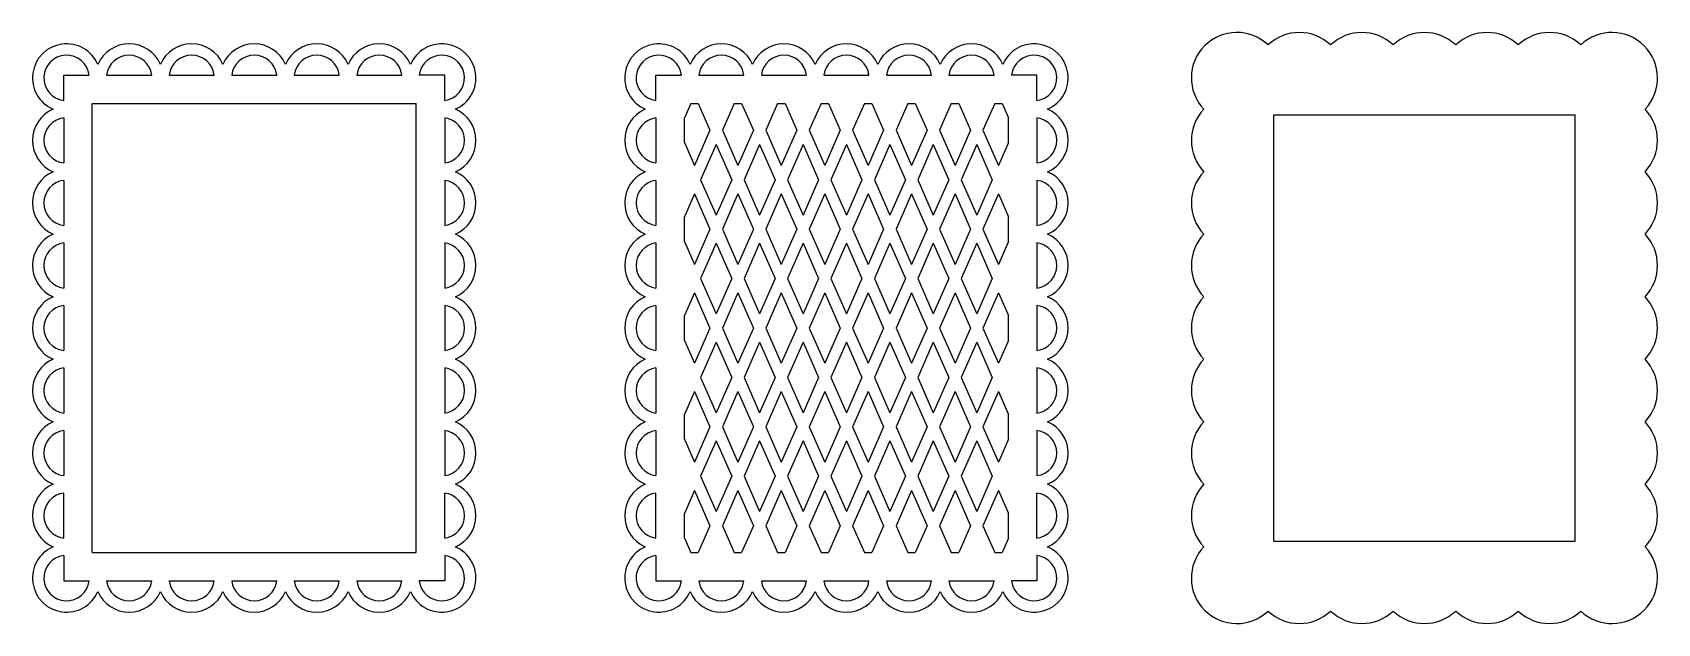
# Model space of a CAD drawing. Extents: x -1014 to -437, y -71 to 231.
# Drawn here: x -723.1 to -437, y -70.7 to 33.4 of the extents above; entities that cross this region are included whole.
import ezdxf

# ---------------------------------------------------------------- set-up
doc = ezdxf.new("R2010")
doc.units = 0
doc.layers.get('0').update_dxf_attribs({"linetype": 'CONTINUOUS'})

msp = doc.modelspace()

# ---------------------------------------------------------------- linework, layer by layer
for p, q in [((-717.597935, 21.399052), (-717.597935, 25.867679)), ((-717.597935, 25.867679), (-713.129308, 25.867679)), ((-710.054898, 25.867679), (-702.117644, 25.867679)), ((-699.043233, 25.867679), (-691.105979, 25.867679)), ((-688.031569, 25.867679), (-680.094315, 25.867679)), ((-677.019905, 25.867679), (-669.082651, 25.867679)), ((-666.00824, 25.867679), (-658.070986, 25.867679)), ((-650.527949, 25.867679), (-654.996576, 25.867679)), ((-650.527949, 21.399052), (-650.527949, 25.867679)), ((-613.333703, 21.399052), (-613.333703, 25.867679)), ((-613.333703, 25.867679), (-608.865076, 25.867679)), ((-605.790666, 25.867679), (-597.853412, 25.867679)), ((-594.779001, 25.867679), (-586.841747, 25.867679)), ((-583.767337, 25.867679), (-575.830083, 25.867679)), ((-572.755673, 25.867679), (-564.818419, 25.867679)), ((-561.744008, 25.867679), (-553.806754, 25.867679)), ((-546.263717, 25.867679), (-550.732344, 25.867679)), ((-546.263717, 21.399052), (-546.263717, 25.867679)), ((-712.597935, -58.225636), (-712.597935, 20.867679)), ((-712.597935, 20.867679), (-655.527949, 20.867679)), ((-655.527949, -58.225636), (-655.527949, 20.867679)), ((-607.210597, 20.867679), (-608.333703, 18.310349)), ((-607.210597, 20.867679), (-605.903967, 20.867679)), ((-605.903967, 20.867679), (-603.826815, 16.137974)), ((-599.56529, 20.867679), (-601.642442, 16.137974)), ((-599.56529, 20.867679), (-598.258661, 20.867679)), ((-598.258661, 20.867679), (-596.181509, 16.137974)), ((-591.919984, 20.867679), (-593.997136, 16.137974)), ((-591.919984, 20.867679), (-590.613355, 20.867679)), ((-590.613355, 20.867679), (-588.536203, 16.137974)), ((-584.274678, 20.867679), (-586.35183, 16.137974)), ((-584.274678, 20.867679), (-582.968048, 20.867679)), ((-582.968048, 20.867679), (-580.890897, 16.137974)), ((-576.629372, 20.867679), (-578.706523, 16.137974)), ((-576.629372, 20.867679), (-575.322742, 20.867679)), ((-575.322742, 20.867679), (-573.24559, 16.137974)), ((-568.984065, 20.867679), (-571.061217, 16.137974)), ((-568.984065, 20.867679), (-567.677436, 20.867679)), ((-567.677436, 20.867679), (-565.600284, 16.137974)), ((-561.338759, 20.867679), (-563.415911, 16.137974)), ((-561.338759, 20.867679), (-560.032129, 20.867679)), ((-560.032129, 20.867679), (-557.954978, 16.137974)), ((-553.693453, 20.867679), (-555.770605, 16.137974)), ((-553.693453, 20.867679), (-552.386823, 20.867679)), ((-552.386823, 20.867679), (-551.263717, 18.310349)), ((-717.597935, 18.324641), (-717.597935, 10.387388)), ((-650.527949, 18.324641), (-650.527949, 10.387388)), ((-613.333703, 18.324641), (-613.333703, 10.387388)), ((-608.333703, 13.965598), (-608.333703, 18.310349)), ((-551.263717, 13.965598), (-551.263717, 18.310349)), ((-546.263717, 18.324641), (-546.263717, 10.387388)), ((-504.576062, 18.867679), (-451.506075, 18.867679)), ((-504.576062, -56.225636), (-504.576062, 18.867679)), ((-451.506075, -56.225636), (-451.506075, 18.867679)), ((-603.826815, 16.137974), (-606.557282, 9.920661)), ((-601.642442, 16.137974), (-598.911976, 9.920661)), ((-596.181509, 16.137974), (-598.911976, 9.920661)), ((-593.997136, 16.137974), (-591.266669, 9.920661)), ((-588.536203, 16.137974), (-591.266669, 9.920661)), ((-586.35183, 16.137974), (-583.621363, 9.920661)), ((-580.890897, 16.137974), (-583.621363, 9.920661)), ((-578.706523, 16.137974), (-575.976057, 9.920661)), ((-573.24559, 16.137974), (-575.976057, 9.920661)), ((-571.061217, 16.137974), (-568.330751, 9.920661)), ((-565.600284, 16.137974), (-568.330751, 9.920661)), ((-563.415911, 16.137974), (-560.685444, 9.920661)), ((-557.954978, 16.137974), (-560.685444, 9.920661)), ((-555.770605, 16.137974), (-553.040138, 9.920661)), ((-608.333703, 13.965598), (-606.557282, 9.920661)), ((-602.734629, 13.651048), (-605.465095, 7.433736)), ((-602.734629, 13.651048), (-600.004162, 7.433736)), ((-595.089323, 13.651048), (-597.819789, 7.433736)), ((-595.089323, 13.651048), (-592.358856, 7.433736)), ((-587.444016, 13.651048), (-590.174483, 7.433736)), ((-587.444016, 13.651048), (-584.71355, 7.433736)), ((-579.79871, 13.651048), (-582.529177, 7.433736)), ((-579.79871, 13.651048), (-577.068243, 7.433736)), ((-572.153404, 13.651048), (-574.88387, 7.433736)), ((-572.153404, 13.651048), (-569.422937, 7.433736)), ((-564.508097, 13.651048), (-567.238564, 7.433736)), ((-564.508097, 13.651048), (-561.777631, 7.433736)), ((-556.862791, 13.651048), (-559.593258, 7.433736)), ((-556.862791, 13.651048), (-554.132325, 7.433736)), ((-551.263717, 13.965598), (-553.040138, 9.920661)), ((-717.597935, 7.312977), (-717.597935, -0.624277)), ((-650.527949, 7.312977), (-650.527949, -0.624277)), ((-613.333703, 7.312977), (-613.333703, -0.624277)), ((-605.465095, 7.433736), (-602.734629, 1.216423)), ((-600.004162, 7.433736), (-602.734629, 1.216423)), ((-597.819789, 7.433736), (-595.089323, 1.216423)), ((-592.358856, 7.433736), (-595.089323, 1.216423)), ((-590.174483, 7.433736), (-587.444016, 1.216423)), ((-584.71355, 7.433736), (-587.444016, 1.216423)), ((-582.529177, 7.433736), (-579.79871, 1.216423)), ((-577.068243, 7.433736), (-579.79871, 1.216423)), ((-574.88387, 7.433736), (-572.153404, 1.216423)), ((-569.422937, 7.433736), (-572.153404, 1.216423)), ((-567.238564, 7.433736), (-564.508097, 1.216423)), ((-561.777631, 7.433736), (-564.508097, 1.216423)), ((-559.593258, 7.433736), (-556.862791, 1.216423)), ((-554.132325, 7.433736), (-556.862791, 1.216423)), ((-546.263717, 7.312977), (-546.263717, -0.624277)), ((-606.557282, 4.94681), (-608.333703, 0.901873)), ((-606.557282, 4.94681), (-603.826815, -1.270503)), ((-598.911976, 4.94681), (-601.642442, -1.270503)), ((-598.911976, 4.94681), (-596.181509, -1.270503)), ((-591.266669, 4.94681), (-593.997136, -1.270503)), ((-591.266669, 4.94681), (-588.536203, -1.270503)), ((-583.621363, 4.94681), (-586.35183, -1.270503)), ((-583.621363, 4.94681), (-580.890897, -1.270503)), ((-575.976057, 4.94681), (-578.706523, -1.270503)), ((-575.976057, 4.94681), (-573.24559, -1.270503)), ((-568.330751, 4.94681), (-571.061217, -1.270503)), ((-568.330751, 4.94681), (-565.600284, -1.270503)), ((-560.685444, 4.94681), (-563.415911, -1.270503)), ((-560.685444, 4.94681), (-557.954978, -1.270503)), ((-553.040138, 4.94681), (-555.770605, -1.270503)), ((-553.040138, 4.94681), (-551.263717, 0.901873)), ((-608.333703, -3.442878), (-608.333703, 0.901873)), ((-551.263717, -3.442878), (-551.263717, 0.901873)), ((-603.826815, -1.270503), (-606.557282, -7.487815)), ((-601.642442, -1.270503), (-598.911976, -7.487815)), ((-596.181509, -1.270503), (-598.911976, -7.487815)), ((-593.997136, -1.270503), (-591.266669, -7.487815)), ((-588.536203, -1.270503), (-591.266669, -7.487815)), ((-586.35183, -1.270503), (-583.621363, -7.487815)), ((-580.890897, -1.270503), (-583.621363, -7.487815)), ((-578.706523, -1.270503), (-575.976057, -7.487815)), ((-573.24559, -1.270503), (-575.976057, -7.487815)), ((-571.061217, -1.270503), (-568.330751, -7.487815)), ((-565.600284, -1.270503), (-568.330751, -7.487815)), ((-563.415911, -1.270503), (-560.685444, -7.487815)), ((-557.954978, -1.270503), (-560.685444, -7.487815)), ((-555.770605, -1.270503), (-553.040138, -7.487815)), ((-717.597935, -3.698687), (-717.597935, -11.635941)), ((-650.527949, -3.698687), (-650.527949, -11.635941)), ((-613.333703, -3.698687), (-613.333703, -11.635941)), ((-608.333703, -3.442878), (-606.557282, -7.487815)), ((-602.734629, -3.757428), (-605.465095, -9.974741)), ((-602.734629, -3.757428), (-600.004162, -9.974741)), ((-595.089323, -3.757428), (-597.819789, -9.974741)), ((-595.089323, -3.757428), (-592.358856, -9.974741)), ((-587.444016, -3.757428), (-590.174483, -9.974741)), ((-587.444016, -3.757428), (-584.71355, -9.974741)), ((-579.79871, -3.757428), (-582.529177, -9.974741)), ((-579.79871, -3.757428), (-577.068243, -9.974741)), ((-572.153404, -3.757428), (-574.88387, -9.974741)), ((-572.153404, -3.757428), (-569.422937, -9.974741)), ((-564.508097, -3.757428), (-567.238564, -9.974741)), ((-564.508097, -3.757428), (-561.777631, -9.974741)), ((-556.862791, -3.757428), (-559.593258, -9.974741)), ((-556.862791, -3.757428), (-554.132325, -9.974741)), ((-551.263717, -3.442878), (-553.040138, -7.487815)), ((-546.263717, -3.698687), (-546.263717, -11.635941)), ((-605.465095, -9.974741), (-602.734629, -16.192053)), ((-600.004162, -9.974741), (-602.734629, -16.192053)), ((-597.819789, -9.974741), (-595.089323, -16.192053)), ((-592.358856, -9.974741), (-595.089323, -16.192053)), ((-590.174483, -9.974741), (-587.444016, -16.192053)), ((-584.71355, -9.974741), (-587.444016, -16.192053)), ((-582.529177, -9.974741), (-579.79871, -16.192053)), ((-577.068243, -9.974741), (-579.79871, -16.192053)), ((-574.88387, -9.974741), (-572.153404, -16.192053)), ((-569.422937, -9.974741), (-572.153404, -16.192053)), ((-567.238564, -9.974741), (-564.508097, -16.192053)), ((-561.777631, -9.974741), (-564.508097, -16.192053)), ((-559.593258, -9.974741), (-556.862791, -16.192053)), ((-554.132325, -9.974741), (-556.862791, -16.192053)), ((-606.557282, -12.461666), (-608.333703, -16.506603)), ((-606.557282, -12.461666), (-603.826815, -18.678979)), ((-598.911976, -12.461666), (-601.642442, -18.678979)), ((-598.911976, -12.461666), (-596.181509, -18.678979)), ((-591.266669, -12.461666), (-593.997136, -18.678979)), ((-591.266669, -12.461666), (-588.536203, -18.678979)), ((-583.621363, -12.461666), (-586.35183, -18.678979)), ((-583.621363, -12.461666), (-580.890897, -18.678979)), ((-575.976057, -12.461666), (-578.706523, -18.678979)), ((-575.976057, -12.461666), (-573.24559, -18.678979)), ((-568.330751, -12.461666), (-571.061217, -18.678979)), ((-568.330751, -12.461666), (-565.600284, -18.678979)), ((-560.685444, -12.461666), (-563.415911, -18.678979)), ((-560.685444, -12.461666), (-557.954978, -18.678979)), ((-553.040138, -12.461666), (-555.770605, -18.678979)), ((-553.040138, -12.461666), (-551.263717, -16.506603)), ((-717.597935, -14.710352), (-717.597935, -22.647606)), ((-650.527949, -14.710352), (-650.527949, -22.647606)), ((-613.333703, -14.710352), (-613.333703, -22.647606)), ((-608.333703, -20.851354), (-608.333703, -16.506603)), ((-551.263717, -20.851354), (-551.263717, -16.506603)), ((-546.263717, -14.710352), (-546.263717, -22.647606)), ((-603.826815, -18.678979), (-606.557282, -24.896292)), ((-601.642442, -18.678979), (-598.911976, -24.896292)), ((-596.181509, -18.678979), (-598.911976, -24.896292)), ((-593.997136, -18.678979), (-591.266669, -24.896292)), ((-588.536203, -18.678979), (-591.266669, -24.896292)), ((-586.35183, -18.678979), (-583.621363, -24.896292)), ((-580.890897, -18.678979), (-583.621363, -24.896292)), ((-578.706523, -18.678979), (-575.976057, -24.896292)), ((-573.24559, -18.678979), (-575.976057, -24.896292)), ((-571.061217, -18.678979), (-568.330751, -24.896292)), ((-565.600284, -18.678979), (-568.330751, -24.896292)), ((-563.415911, -18.678979), (-560.685444, -24.896292)), ((-557.954978, -18.678979), (-560.685444, -24.896292)), ((-555.770605, -18.678979), (-553.040138, -24.896292)), ((-608.333703, -20.851354), (-606.557282, -24.896292)), ((-602.734629, -21.165904), (-605.465095, -27.383217)), ((-602.734629, -21.165904), (-600.004162, -27.383217)), ((-595.089323, -21.165904), (-597.819789, -27.383217)), ((-595.089323, -21.165904), (-592.358856, -27.383217)), ((-587.444016, -21.165904), (-590.174483, -27.383217)), ((-587.444016, -21.165904), (-584.71355, -27.383217)), ((-579.79871, -21.165904), (-582.529177, -27.383217)), ((-579.79871, -21.165904), (-577.068243, -27.383217)), ((-572.153404, -21.165904), (-574.88387, -27.383217)), ((-572.153404, -21.165904), (-569.422937, -27.383217)), ((-564.508097, -21.165904), (-567.238564, -27.383217)), ((-564.508097, -21.165904), (-561.777631, -27.383217)), ((-556.862791, -21.165904), (-559.593258, -27.383217)), ((-556.862791, -21.165904), (-554.132325, -27.383217)), ((-551.263717, -20.851354), (-553.040138, -24.896292)), ((-717.597935, -25.722016), (-717.597935, -33.65927)), ((-650.527949, -25.722016), (-650.527949, -33.65927)), ((-613.333703, -25.722016), (-613.333703, -33.65927)), ((-546.263717, -25.722016), (-546.263717, -33.65927)), ((-605.465095, -27.383217), (-602.734629, -33.60053)), ((-600.004162, -27.383217), (-602.734629, -33.60053)), ((-597.819789, -27.383217), (-595.089323, -33.60053)), ((-592.358856, -27.383217), (-595.089323, -33.60053)), ((-590.174483, -27.383217), (-587.444016, -33.60053)), ((-584.71355, -27.383217), (-587.444016, -33.60053)), ((-582.529177, -27.383217), (-579.79871, -33.60053)), ((-577.068243, -27.383217), (-579.79871, -33.60053)), ((-574.88387, -27.383217), (-572.153404, -33.60053)), ((-569.422937, -27.383217), (-572.153404, -33.60053)), ((-567.238564, -27.383217), (-564.508097, -33.60053)), ((-561.777631, -27.383217), (-564.508097, -33.60053)), ((-559.593258, -27.383217), (-556.862791, -33.60053)), ((-554.132325, -27.383217), (-556.862791, -33.60053)), ((-606.557282, -29.870142), (-608.333703, -33.915079)), ((-606.557282, -29.870142), (-603.826815, -36.087455)), ((-598.911976, -29.870142), (-601.642442, -36.087455)), ((-598.911976, -29.870142), (-596.181509, -36.087455)), ((-591.266669, -29.870142), (-593.997136, -36.087455)), ((-591.266669, -29.870142), (-588.536203, -36.087455)), ((-583.621363, -29.870142), (-586.35183, -36.087455)), ((-583.621363, -29.870142), (-580.890897, -36.087455)), ((-575.976057, -29.870142), (-578.706523, -36.087455)), ((-575.976057, -29.870142), (-573.24559, -36.087455)), ((-568.330751, -29.870142), (-571.061217, -36.087455)), ((-568.330751, -29.870142), (-565.600284, -36.087455)), ((-560.685444, -29.870142), (-563.415911, -36.087455)), ((-560.685444, -29.870142), (-557.954978, -36.087455)), ((-553.040138, -29.870142), (-555.770605, -36.087455)), ((-553.040138, -29.870142), (-551.263717, -33.915079)), ((-608.333703, -38.25983), (-608.333703, -33.915079)), ((-551.263717, -38.25983), (-551.263717, -33.915079)), ((-717.597935, -36.73368), (-717.597935, -44.670934)), ((-650.527949, -36.73368), (-650.527949, -44.670934)), ((-613.333703, -36.73368), (-613.333703, -44.670934)), ((-603.826815, -36.087455), (-606.557282, -42.304768)), ((-601.642442, -36.087455), (-598.911976, -42.304768)), ((-596.181509, -36.087455), (-598.911976, -42.304768)), ((-593.997136, -36.087455), (-591.266669, -42.304768)), ((-588.536203, -36.087455), (-591.266669, -42.304768)), ((-586.35183, -36.087455), (-583.621363, -42.304768)), ((-580.890897, -36.087455), (-583.621363, -42.304768)), ((-578.706523, -36.087455), (-575.976057, -42.304768)), ((-573.24559, -36.087455), (-575.976057, -42.304768)), ((-571.061217, -36.087455), (-568.330751, -42.304768)), ((-565.600284, -36.087455), (-568.330751, -42.304768)), ((-563.415911, -36.087455), (-560.685444, -42.304768)), ((-557.954978, -36.087455), (-560.685444, -42.304768)), ((-555.770605, -36.087455), (-553.040138, -42.304768)), ((-546.263717, -36.73368), (-546.263717, -44.670934)), ((-608.333703, -38.25983), (-606.557282, -42.304768)), ((-602.734629, -38.57438), (-605.465095, -44.791693)), ((-602.734629, -38.57438), (-600.004162, -44.791693)), ((-595.089323, -38.57438), (-597.819789, -44.791693)), ((-595.089323, -38.57438), (-592.358856, -44.791693)), ((-587.444016, -38.57438), (-590.174483, -44.791693)), ((-587.444016, -38.57438), (-584.71355, -44.791693)), ((-579.79871, -38.57438), (-582.529177, -44.791693)), ((-579.79871, -38.57438), (-577.068243, -44.791693)), ((-572.153404, -38.57438), (-574.88387, -44.791693)), ((-572.153404, -38.57438), (-569.422937, -44.791693)), ((-564.508097, -38.57438), (-567.238564, -44.791693)), ((-564.508097, -38.57438), (-561.777631, -44.791693)), ((-556.862791, -38.57438), (-559.593258, -44.791693)), ((-556.862791, -38.57438), (-554.132325, -44.791693)), ((-551.263717, -38.25983), (-553.040138, -42.304768)), ((-605.465095, -44.791693), (-602.734629, -51.009006)), ((-600.004162, -44.791693), (-602.734629, -51.009006)), ((-597.819789, -44.791693), (-595.089323, -51.009006)), ((-592.358856, -44.791693), (-595.089323, -51.009006)), ((-590.174483, -44.791693), (-587.444016, -51.009006)), ((-584.71355, -44.791693), (-587.444016, -51.009006)), ((-582.529177, -44.791693), (-579.79871, -51.009006)), ((-577.068243, -44.791693), (-579.79871, -51.009006)), ((-574.88387, -44.791693), (-572.153404, -51.009006)), ((-569.422937, -44.791693), (-572.153404, -51.009006)), ((-567.238564, -44.791693), (-564.508097, -51.009006)), ((-561.777631, -44.791693), (-564.508097, -51.009006)), ((-559.593258, -44.791693), (-556.862791, -51.009006)), ((-554.132325, -44.791693), (-556.862791, -51.009006)), ((-717.597935, -55.682599), (-717.597935, -47.745345)), ((-650.527949, -55.682599), (-650.527949, -47.745345)), ((-613.333703, -55.682599), (-613.333703, -47.745345)), ((-606.557282, -47.278618), (-608.333703, -51.323555)), ((-606.557282, -47.278618), (-603.826815, -53.495931)), ((-598.911976, -47.278618), (-601.642442, -53.495931)), ((-598.911976, -47.278618), (-596.181509, -53.495931)), ((-591.266669, -47.278618), (-593.997136, -53.495931)), ((-591.266669, -47.278618), (-588.536203, -53.495931)), ((-583.621363, -47.278618), (-586.35183, -53.495931)), ((-583.621363, -47.278618), (-580.890897, -53.495931)), ((-575.976057, -47.278618), (-578.706523, -53.495931)), ((-575.976057, -47.278618), (-573.24559, -53.495931)), ((-568.330751, -47.278618), (-571.061217, -53.495931)), ((-568.330751, -47.278618), (-565.600284, -53.495931)), ((-560.685444, -47.278618), (-563.415911, -53.495931)), ((-560.685444, -47.278618), (-557.954978, -53.495931)), ((-553.040138, -47.278618), (-555.770605, -53.495931)), ((-553.040138, -47.278618), (-551.263717, -51.323555)), ((-546.263717, -55.682599), (-546.263717, -47.745345)), ((-608.333703, -55.668306), (-608.333703, -51.323555)), ((-551.263717, -55.668306), (-551.263717, -51.323555)), ((-603.826815, -53.495931), (-605.903967, -58.225636)), ((-601.642442, -53.495931), (-599.56529, -58.225636)), ((-596.181509, -53.495931), (-598.258661, -58.225636)), ((-593.997136, -53.495931), (-591.919984, -58.225636)), ((-588.536203, -53.495931), (-590.613355, -58.225636)), ((-586.35183, -53.495931), (-584.274678, -58.225636)), ((-580.890897, -53.495931), (-582.968048, -58.225636)), ((-578.706523, -53.495931), (-576.629372, -58.225636)), ((-573.24559, -53.495931), (-575.322742, -58.225636)), ((-571.061217, -53.495931), (-568.984065, -58.225636)), ((-565.600284, -53.495931), (-567.677436, -58.225636)), ((-563.415911, -53.495931), (-561.338759, -58.225636)), ((-557.954978, -53.495931), (-560.032129, -58.225636)), ((-555.770605, -53.495931), (-553.693453, -58.225636)), ((-608.333703, -55.668306), (-607.210597, -58.225636)), ((-551.263717, -55.668306), (-552.386823, -58.225636)), ((-504.576062, -56.225636), (-451.506075, -56.225636)), ((-717.597935, -58.757009), (-717.597935, -63.225636)), ((-712.597935, -58.225636), (-655.527949, -58.225636)), ((-650.527949, -58.757009), (-650.527949, -63.225636)), ((-613.333703, -58.757009), (-613.333703, -63.225636)), ((-607.210597, -58.225636), (-605.903967, -58.225636)), ((-599.56529, -58.225636), (-598.258661, -58.225636)), ((-591.919984, -58.225636), (-590.613355, -58.225636)), ((-584.274678, -58.225636), (-582.968048, -58.225636)), ((-576.629372, -58.225636), (-575.322742, -58.225636)), ((-568.984065, -58.225636), (-567.677436, -58.225636)), ((-561.338759, -58.225636), (-560.032129, -58.225636)), ((-553.693453, -58.225636), (-552.386823, -58.225636)), ((-546.263717, -58.757009), (-546.263717, -63.225636)), ((-717.597935, -63.225636), (-713.129308, -63.225636)), ((-710.054898, -63.225636), (-702.117644, -63.225636)), ((-699.043233, -63.225636), (-691.105979, -63.225636)), ((-688.031569, -63.225636), (-680.094315, -63.225636)), ((-677.019905, -63.225636), (-669.082651, -63.225636)), ((-666.00824, -63.225636), (-658.070986, -63.225636)), ((-650.527949, -63.225636), (-654.996576, -63.225636)), ((-613.333703, -63.225636), (-608.865076, -63.225636)), ((-605.790666, -63.225636), (-597.853412, -63.225636)), ((-594.779001, -63.225636), (-586.841747, -63.225636)), ((-583.767337, -63.225636), (-575.830083, -63.225636)), ((-572.755673, -63.225636), (-564.818419, -63.225636)), ((-561.744008, -63.225636), (-553.806754, -63.225636)), ((-546.263717, -63.225636), (-550.732344, -63.225636))]:
    msp.add_line(p, q)
for centre, radius, start, end in [((-511.076062, 25.367679), 8, 46.509916, 223.490084), ((-500.064397, 25.367679), 8, 46.509916, 133.490084), ((-489.052733, 25.367679), 8, 46.509916, 133.490084), ((-478.041068, 25.367679), 8, 46.509916, 133.490084), ((-467.029404, 25.367679), 8, 46.509916, 133.490084), ((-456.01774, 25.367679), 8, 46.509916, 133.490084), ((-445.006075, 25.367679), 8, 316.509916, 133.490084), ((-717.097935, 25.367679), 6, 23.416719, 246.583281), ((-717.097935, 25.367679), 4, 7.180756, 262.819244), ((-706.086271, 25.367679), 6, 23.416719, 156.583281), ((-706.086271, 25.367679), 4, 7.180756, 172.819244), ((-695.074606, 25.367679), 6, 23.416719, 156.583281), ((-695.074606, 25.367679), 4, 7.180756, 172.819244), ((-684.062942, 25.367679), 6, 23.416719, 156.583281), ((-684.062942, 25.367679), 4, 7.180756, 172.819244), ((-673.051278, 25.367679), 6, 23.416719, 156.583281), ((-673.051278, 25.367679), 4, 7.180756, 172.819244), ((-662.039613, 25.367679), 6, 23.416719, 156.583281), ((-662.039613, 25.367679), 4, 7.180756, 172.819244), ((-651.027949, 25.367679), 6, 293.416719, 156.583281), ((-651.027949, 25.367679), 4, 277.180756, 172.819244), ((-612.833703, 25.367679), 6, 23.416719, 246.583281), ((-612.833703, 25.367679), 4, 7.180756, 262.819244), ((-601.822039, 25.367679), 6, 23.416719, 156.583281), ((-601.822039, 25.367679), 4, 7.180756, 172.819244), ((-590.810374, 25.367679), 6, 23.416719, 156.583281), ((-590.810374, 25.367679), 4, 7.180756, 172.819244), ((-579.79871, 25.367679), 6, 23.416719, 156.583281), ((-579.79871, 25.367679), 4, 7.180756, 172.819244), ((-568.787046, 25.367679), 6, 23.416719, 156.583281), ((-568.787046, 25.367679), 4, 7.180756, 172.819244), ((-557.775381, 25.367679), 6, 23.416719, 156.583281), ((-557.775381, 25.367679), 4, 7.180756, 172.819244), ((-546.763717, 25.367679), 6, 293.416719, 156.583281), ((-546.763717, 25.367679), 4, 277.180756, 172.819244), ((-717.097935, 14.356015), 6, 113.416719, 246.583281), ((-717.097935, 14.356015), 4, 97.180756, 262.819244), ((-651.027949, 14.356015), 4, 277.180756, 82.819244), ((-651.027949, 14.356015), 6, 293.416719, 66.583281), ((-612.833703, 14.356015), 6, 113.416719, 246.583281), ((-612.833703, 14.356015), 4, 97.180756, 262.819244), ((-546.763717, 14.356015), 4, 277.180756, 82.819244), ((-546.763717, 14.356015), 6, 293.416719, 66.583281), ((-511.076062, 14.356015), 8, 136.509916, 223.490084), ((-445.006075, 14.356015), 8, 316.509916, 43.490084), ((-717.097935, 3.34435), 6, 113.416719, 246.583281), ((-651.027949, 3.34435), 6, 293.416719, 66.583281), ((-612.833703, 3.34435), 6, 113.416719, 246.583281), ((-546.763717, 3.34435), 6, 293.416719, 66.583281), ((-511.076062, 3.34435), 8, 136.509916, 223.490084), ((-445.006075, 3.34435), 8, 316.509916, 43.490084), ((-717.097935, 3.34435), 4, 97.180756, 262.819244), ((-651.027949, 3.34435), 4, 277.180756, 82.819244), ((-612.833703, 3.34435), 4, 97.180756, 262.819244), ((-546.763717, 3.34435), 4, 277.180756, 82.819244), ((-717.097935, -7.667314), 6, 113.416719, 246.583281), ((-651.027949, -7.667314), 6, 293.416719, 66.583281), ((-612.833703, -7.667314), 6, 113.416719, 246.583281), ((-546.763717, -7.667314), 6, 293.416719, 66.583281), ((-511.076062, -7.667314), 8, 136.509916, 223.490084), ((-445.006075, -7.667314), 8, 316.509916, 43.490084), ((-717.097935, -7.667314), 4, 97.180756, 262.819244), ((-651.027949, -7.667314), 4, 277.180756, 82.819244), ((-612.833703, -7.667314), 4, 97.180756, 262.819244), ((-546.763717, -7.667314), 4, 277.180756, 82.819244), ((-717.097935, -18.678979), 6, 113.416719, 246.583281), ((-651.027949, -18.678979), 6, 293.416719, 66.583281), ((-612.833703, -18.678979), 6, 113.416719, 246.583281), ((-546.763717, -18.678979), 6, 293.416719, 66.583281), ((-511.076062, -18.678979), 8, 136.509916, 223.490084), ((-445.006075, -18.678979), 8, 316.509916, 43.490084), ((-717.097935, -18.678979), 4, 97.180756, 262.819244), ((-651.027949, -18.678979), 4, 277.180756, 82.819244), ((-612.833703, -18.678979), 4, 97.180756, 262.819244), ((-546.763717, -18.678979), 4, 277.180756, 82.819244), ((-717.097935, -29.690643), 6, 113.416719, 246.583281), ((-717.097935, -29.690643), 4, 97.180756, 262.819244), ((-651.027949, -29.690643), 4, 277.180756, 82.819244), ((-651.027949, -29.690643), 6, 293.416719, 66.583281), ((-612.833703, -29.690643), 6, 113.416719, 246.583281), ((-612.833703, -29.690643), 4, 97.180756, 262.819244), ((-546.763717, -29.690643), 4, 277.180756, 82.819244), ((-546.763717, -29.690643), 6, 293.416719, 66.583281), ((-511.076062, -29.690643), 8, 136.509916, 223.490084), ((-445.006075, -29.690643), 8, 316.509916, 43.490084), ((-717.097935, -40.702307), 6, 113.416719, 246.583281), ((-717.097935, -40.702307), 4, 97.180756, 262.819244), ((-651.027949, -40.702307), 4, 277.180756, 82.819244), ((-651.027949, -40.702307), 6, 293.416719, 66.583281), ((-612.833703, -40.702307), 6, 113.416719, 246.583281), ((-612.833703, -40.702307), 4, 97.180756, 262.819244), ((-546.763717, -40.702307), 4, 277.180756, 82.819244), ((-546.763717, -40.702307), 6, 293.416719, 66.583281), ((-511.076062, -40.702307), 8, 136.509916, 223.490084), ((-445.006075, -40.702307), 8, 316.509916, 43.490084), ((-717.097935, -51.713972), 6, 113.416719, 246.583281), ((-717.097935, -51.713972), 4, 97.180756, 262.819244), ((-651.027949, -51.713972), 4, 277.180756, 82.819244), ((-651.027949, -51.713972), 6, 293.416719, 66.583281), ((-612.833703, -51.713972), 6, 113.416719, 246.583281), ((-612.833703, -51.713972), 4, 97.180756, 262.819244), ((-546.763717, -51.713972), 4, 277.180756, 82.819244), ((-546.763717, -51.713972), 6, 293.416719, 66.583281), ((-511.076062, -51.713972), 8, 136.509916, 223.490084), ((-445.006075, -51.713972), 8, 316.509916, 43.490084), ((-717.097935, -62.725636), 6, 113.416719, 336.583281), ((-717.097935, -62.725636), 4, 97.180756, 352.819244), ((-651.027949, -62.725636), 6, 203.416719, 66.583281), ((-651.027949, -62.725636), 4, 187.180756, 82.819244), ((-612.833703, -62.725636), 6, 113.416719, 336.583281), ((-612.833703, -62.725636), 4, 97.180756, 352.819244), ((-546.763717, -62.725636), 6, 203.416719, 66.583281), ((-546.763717, -62.725636), 4, 187.180756, 82.819244), ((-511.076062, -62.725636), 8, 136.509916, 313.490084), ((-445.006075, -62.725636), 8, 226.509916, 43.490084), ((-706.086271, -62.725636), 6, 203.416719, 336.583281), ((-706.086271, -62.725636), 4, 187.180756, 352.819244), ((-695.074606, -62.725636), 6, 203.416719, 336.583281), ((-695.074606, -62.725636), 4, 187.180756, 352.819244), ((-684.062942, -62.725636), 6, 203.416719, 336.583281), ((-684.062942, -62.725636), 4, 187.180756, 352.819244), ((-673.051278, -62.725636), 6, 203.416719, 336.583281), ((-673.051278, -62.725636), 4, 187.180756, 352.819244), ((-662.039613, -62.725636), 6, 203.416719, 336.583281), ((-662.039613, -62.725636), 4, 187.180756, 352.819244), ((-601.822039, -62.725636), 6, 203.416719, 336.583281), ((-601.822039, -62.725636), 4, 187.180756, 352.819244), ((-590.810374, -62.725636), 6, 203.416719, 336.583281), ((-590.810374, -62.725636), 4, 187.180756, 352.819244), ((-579.79871, -62.725636), 6, 203.416719, 336.583281), ((-579.79871, -62.725636), 4, 187.180756, 352.819244), ((-568.787046, -62.725636), 6, 203.416719, 336.583281), ((-568.787046, -62.725636), 4, 187.180756, 352.819244), ((-557.775381, -62.725636), 6, 203.416719, 336.583281), ((-557.775381, -62.725636), 4, 187.180756, 352.819244), ((-500.064397, -62.725636), 8, 226.509916, 313.490084), ((-489.052733, -62.725636), 8, 226.509916, 313.490084), ((-478.041068, -62.725636), 8, 226.509916, 313.490084), ((-467.029404, -62.725636), 8, 226.509916, 313.490084), ((-456.01774, -62.725636), 8, 226.509916, 313.490084)]:
    msp.add_arc(centre, radius, start, end)

doc.saveas('drawing.dxf')
